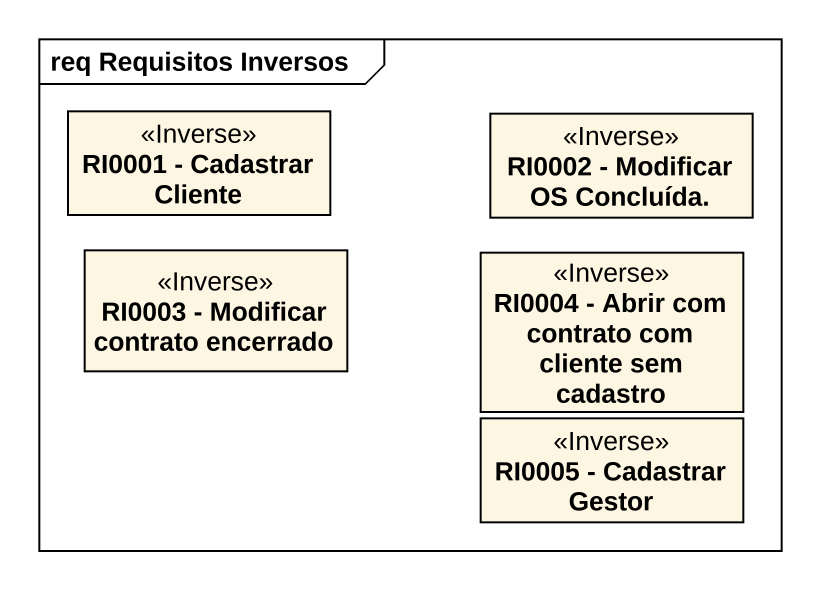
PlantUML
@startuml
mainframe req Requisitos Inversos
hide circle
hide empty members
class "RI0001 - Cadastrar Cliente" as RI0001_Cadastrar_Cliente <<Inverse>>
class "RI0002 - Modificar OS Concluída." as RI0002_Modificar_OS <<Inverse>>
class "RI0003 - Modificar contrato encerrado" as RI0003_Modificar_contrato <<Inverse>>
class "RI0004 - Abrir com contrato com cliente sem cadastro" as RI0004_Abrir_com_contrato <<Inverse>>
class "RI0005 - Cadastrar Gestor" as RI0005_Cadastrar_Gestor <<Inverse>>
@enduml
